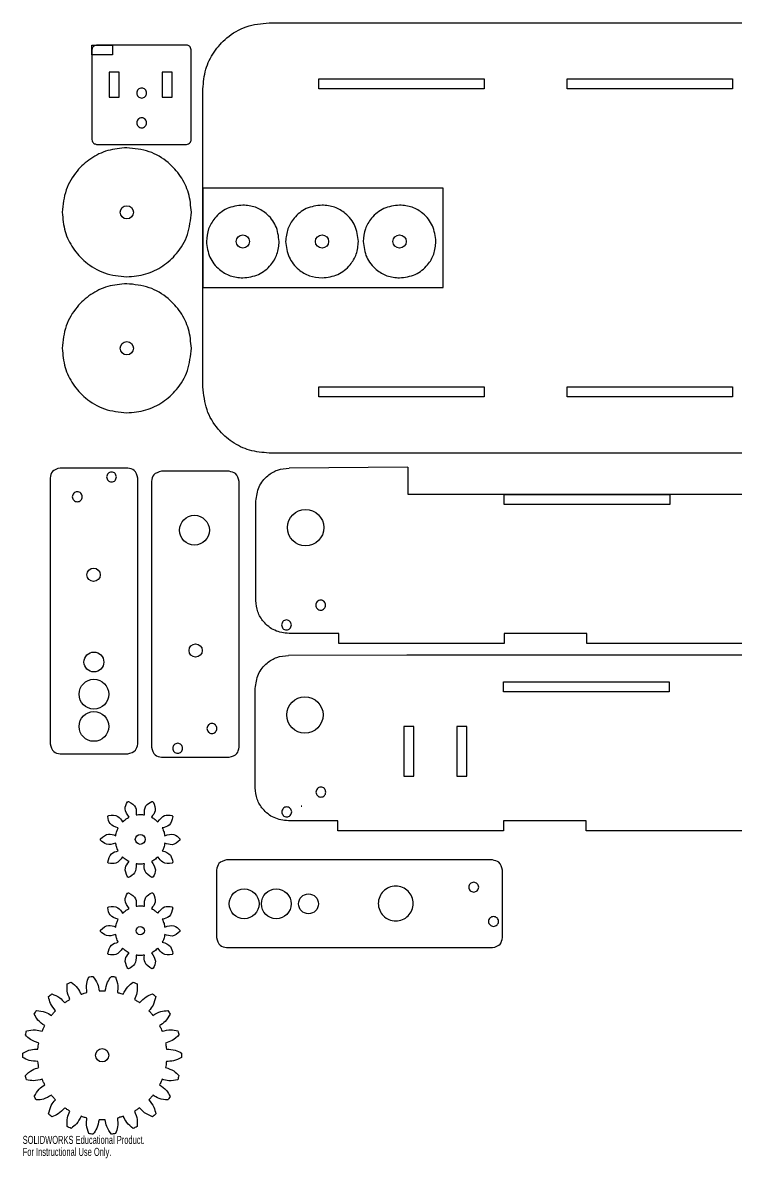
# Model space of a CAD drawing. Header units: centimetres. Extents: x -86 to 29, y -72 to -3.
# Drawn here: x -86.2 to -43, y -71.9 to -3.3 of the extents above; entities that cross this region are included whole.
import ezdxf

# ---------------------------------------------------------------- set-up
doc = ezdxf.new("R2010")
doc.units = ezdxf.units.CM
doc.styles.add('SLDTEXTSTYLE0', font='TXT', dxfattribs={"width": 0.7})

msp = doc.modelspace()

# ---------------------------------------------------------------- linework, layer by layer
at = {"color": 7, "linetype": 'Continuous'}
for p, q in [((-71.27, -3.307), (4.73, -3.307)), ((-81.977, -5.255), (-81.977, -4.655)), ((-81.977, -4.655), (-80.74, -4.655)), ((-76.262, -4.656), (-81.692, -4.656)), ((-80.74, -4.655), (-80.74, -5.255)), ((-81.977, -4.941), (-81.977, -10.371)), ((-80.74, -5.255), (-81.977, -5.255)), ((-75.977, -10.371), (-75.977, -4.941)), ((-80.33, -6.296), (-80.93, -6.296)), ((-80.93, -6.296), (-80.93, -7.796)), ((-80.33, -7.796), (-80.33, -6.296)), ((-77.135, -6.296), (-77.735, -6.296)), ((-77.735, -6.296), (-77.735, -7.796)), ((-77.135, -7.796), (-77.135, -6.296)), ((-68.27, -6.707), (-58.27, -6.707)), ((-68.27, -7.307), (-68.27, -6.707)), ((-58.27, -6.707), (-58.27, -7.307)), ((-53.27, -6.707), (-43.27, -6.707)), ((-53.27, -7.307), (-53.27, -6.707)), ((-43.27, -6.707), (-43.27, -7.307)), ((-75.27, -25.307), (-75.27, -7.307)), ((-58.27, -7.307), (-68.27, -7.307)), ((-43.27, -7.307), (-53.27, -7.307)), ((-80.93, -7.796), (-80.33, -7.796)), ((-77.735, -7.796), (-77.135, -7.796)), ((-81.692, -10.656), (-76.262, -10.656)), ((-60.757, -13.307), (-75.27, -13.307)), ((-75.27, -13.307), (-75.27, -19.307)), ((-60.757, -19.307), (-60.757, -13.307)), ((-75.27, -19.307), (-60.757, -19.307)), ((-68.27, -25.307), (-58.27, -25.307)), ((-68.27, -25.907), (-68.27, -25.307)), ((-58.27, -25.307), (-58.27, -25.907)), ((-53.27, -25.307), (-43.27, -25.307)), ((-53.27, -25.907), (-53.27, -25.307)), ((-43.27, -25.307), (-43.27, -25.907)), ((-58.27, -25.907), (-68.27, -25.907)), ((-43.27, -25.907), (-53.27, -25.907)), ((4.73, -29.307), (-71.27, -29.307)), ((-62.9, -30.165), (-70.07, -30.211)), ((-62.9, -30.165), (-62.9, -31.786)), ((-84.504, -30.817), (-84.504, -46.878)), ((-79.815, -30.211), (-83.897, -30.211)), ((-79.208, -46.878), (-79.208, -30.817)), ((-73.69, -30.41), (-77.772, -30.41)), ((-78.379, -31.017), (-78.379, -47.077)), ((-73.083, -47.077), (-73.083, -31.017)), ((-72.07, -38.211), (-72.07, -32.211)), ((-62.9, -31.786), (-1.167, -31.786)), ((-57.07, -31.811), (-47.07, -31.811)), ((-57.07, -32.411), (-57.07, -31.811)), ((-47.07, -31.811), (-47.07, -32.411)), ((-47.07, -32.411), (-57.07, -32.411)), ((-67.07, -40.211), (-70.07, -40.211)), ((-67.07, -40.811), (-67.07, -40.211)), ((-52.07, -40.211), (-57.07, -40.211)), ((-57.07, -40.211), (-57.07, -40.811)), ((-52.07, -40.811), (-52.07, -40.211)), ((-57.07, -40.811), (-67.07, -40.811)), ((-42.07, -40.811), (-52.07, -40.811)), ((-62.942, -41.509), (-70.111, -41.529)), ((-1.167, -41.529), (-62.942, -41.509)), ((-57.111, -43.729), (-57.111, -43.129)), ((-57.111, -43.129), (-47.111, -43.129)), ((-47.111, -43.129), (-47.111, -43.729)), ((-72.111, -49.529), (-72.111, -43.529)), ((-47.111, -43.729), (-57.111, -43.729)), ((-62.528, -45.829), (-63.128, -45.829)), ((-63.128, -45.829), (-63.128, -48.829)), ((-62.528, -48.829), (-62.528, -45.829)), ((-59.333, -45.829), (-59.933, -45.829)), ((-59.933, -45.829), (-59.933, -48.829)), ((-59.333, -48.829), (-59.333, -45.829)), ((-83.897, -47.484), (-79.815, -47.484)), ((-77.772, -47.684), (-73.69, -47.684)), ((-63.128, -48.829), (-62.528, -48.829)), ((-59.933, -48.829), (-59.333, -48.829)), ((-69.296, -50.629), (-69.332, -50.629)), ((-69.332, -50.629), (-69.332, -50.647)), ((-69.332, -50.647), (-69.296, -50.647)), ((-69.296, -50.647), (-69.296, -50.629)), ((-67.111, -51.529), (-70.111, -51.529)), ((-67.111, -52.129), (-67.111, -51.529)), ((-57.111, -52.129), (-67.111, -52.129)), ((-52.111, -51.529), (-57.111, -51.529)), ((-57.111, -51.529), (-57.111, -52.129)), ((-52.111, -52.129), (-52.111, -51.529)), ((-42.111, -52.129), (-52.111, -52.129)), ((-57.78, -53.891), (-73.84, -53.891)), ((-74.447, -54.497), (-74.447, -58.58)), ((-57.173, -58.58), (-57.173, -54.497)), ((-73.84, -59.187), (-57.78, -59.187))]:
    msp.add_line(p, q, dxfattribs=at)
for centre, radius in [((-79.87, -14.761), 0.4), ((-72.862, -16.525), 0.4), ((-68.075, -16.525), 0.4), ((-63.39, -16.525), 0.4), ((-79.87, -22.976), 0.4), ((-69.07, -33.811), 1.1), ((-75.783, -33.968), 0.9), ((-81.875, -36.659), 0.4), ((-75.712, -41.235), 0.4), ((-81.856, -41.93), 0.6), ((-81.856, -43.876), 0.9), ((-69.111, -45.129), 1.1), ((-81.856, -45.821), 0.9), ((-79.056, -52.645), 0.3), ((-72.783, -56.539), 0.9), ((-70.838, -56.539), 0.9), ((-68.892, -56.539), 0.6), ((-79.056, -58.162), 0.25), ((-81.359, -65.689), 0.4)]:
    msp.add_circle(centre, radius, dxfattribs=at)
for points, knots in [([(-75.27, -7.307), (-75.236, -6.906), (-75.168, -6.118), (-74.637, -5.05), (-73.815, -4.14), (-72.665, -3.448), (-71.741, -3.355), (-71.27, -3.307)], [0, 0, 0, 0, 0.191415, 0.376259, 0.55902, 0.775587, 1, 1, 1, 1]), ([(-81.692, -4.656), (-81.777, -4.679), (-81.932, -4.72), (-81.963, -4.873), (-81.977, -4.941)], [0, 0, 0, 0, 0.555687, 1, 1, 1, 1]), ([(-75.977, -4.941), (-76, -4.855), (-76.041, -4.701), (-76.194, -4.67), (-76.262, -4.656)], [0, 0, 0, 0, 0.555666, 1, 1, 1, 1]), ([(-78.67, -7.557), (-78.689, -7.479), (-78.726, -7.322), (-78.97, -7.224), (-79.213, -7.322), (-79.251, -7.479), (-79.27, -7.557)], [0, 0, 0, 0, 0.250013, 0.500006, 0.750003, 1, 1, 1, 1]), ([(-79.27, -7.557), (-79.251, -7.635), (-79.213, -7.792), (-78.97, -7.889), (-78.726, -7.792), (-78.689, -7.635), (-78.67, -7.557)], [0, 0, 0, 0, 0.249991, 0.499995, 0.749997, 1, 1, 1, 1]), ([(-78.67, -9.355), (-78.689, -9.277), (-78.727, -9.12), (-78.97, -9.022), (-79.213, -9.12), (-79.251, -9.277), (-79.27, -9.355)], [0, 0, 0, 0, 0.250012, 0.500009, 0.750005, 1, 1, 1, 1]), ([(-79.27, -9.355), (-79.251, -9.433), (-79.213, -9.59), (-78.97, -9.687), (-78.727, -9.59), (-78.689, -9.433), (-78.67, -9.355)], [0, 0, 0, 0, 0.249987, 0.499991, 0.749996, 1, 1, 1, 1]), ([(-79.87, -10.861), (-80.261, -10.895), (-81.029, -10.961), (-82.071, -11.478), (-82.958, -12.28), (-83.633, -13.401), (-83.724, -14.302), (-83.77, -14.761)], [0, 0, 0, 0, 0.1914187, 0.3762612, 0.559022, 0.775588, 1, 1, 1, 1]), ([(-81.977, -10.371), (-81.954, -10.456), (-81.913, -10.611), (-81.76, -10.642), (-81.692, -10.656)], [0, 0, 0, 0, 0.555652, 1, 1, 1, 1]), ([(-75.97, -14.761), (-76.004, -14.37), (-76.07, -13.602), (-76.587, -12.561), (-77.389, -11.673), (-78.51, -10.999), (-79.412, -10.908), (-79.87, -10.861)], [0, 0, 0, 0, 0.191416, 0.3762591, 0.5590205, 0.7755872, 1, 1, 1, 1]), ([(-76.262, -10.656), (-76.176, -10.633), (-76.022, -10.592), (-75.991, -10.439), (-75.977, -10.371)], [0, 0, 0, 0, 0.555657, 1, 1, 1, 1]), ([(-72.862, -14.325), (-73.19, -14.368), (-73.835, -14.451), (-74.55, -15.039), (-74.984, -15.757), (-75.036, -16.266), (-75.062, -16.525)], [0, 0, 0, 0, 0.283713, 0.557921, 0.775028, 1, 1, 1, 1]), ([(-70.662, -16.525), (-70.705, -16.198), (-70.788, -15.553), (-71.375, -14.837), (-72.094, -14.404), (-72.603, -14.352), (-72.862, -14.325)], [0, 0, 0, 0, 0.283706, 0.557917, 0.775026, 1, 1, 1, 1]), ([(-68.075, -14.325), (-68.402, -14.368), (-69.047, -14.451), (-69.763, -15.039), (-70.196, -15.757), (-70.248, -16.266), (-70.275, -16.525)], [0, 0, 0, 0, 0.283708, 0.557918, 0.775026, 1, 1, 1, 1]), ([(-65.875, -16.525), (-65.917, -16.198), (-66.001, -15.553), (-66.588, -14.837), (-67.306, -14.404), (-67.815, -14.352), (-68.075, -14.325)], [0, 0, 0, 0, 0.283707, 0.557918, 0.775026, 1, 1, 1, 1]), ([(-63.39, -14.325), (-63.718, -14.368), (-64.363, -14.451), (-65.078, -15.039), (-65.512, -15.757), (-65.564, -16.266), (-65.59, -16.525)], [0, 0, 0, 0, 0.283705, 0.557916, 0.775025, 1, 1, 1, 1]), ([(-61.19, -16.525), (-61.233, -16.198), (-61.316, -15.553), (-61.904, -14.837), (-62.622, -14.404), (-63.131, -14.352), (-63.39, -14.325)], [0, 0, 0, 0, 0.283707, 0.557918, 0.775026, 1, 1, 1, 1]), ([(-83.77, -14.761), (-83.737, -15.152), (-83.671, -15.92), (-83.153, -16.961), (-82.352, -17.849), (-81.231, -18.523), (-80.329, -18.615), (-79.87, -18.661)], [0, 0, 0, 0, 0.191415, 0.376258, 0.55902, 0.775587, 1, 1, 1, 1]), ([(-79.87, -18.661), (-79.48, -18.628), (-78.712, -18.562), (-77.67, -18.044), (-76.782, -17.243), (-76.108, -16.121), (-76.017, -15.22), (-75.97, -14.761)], [0, 0, 0, 0, 0.1914123, 0.3762564, 0.5590188, 0.7755866, 1, 1, 1, 1]), ([(-75.062, -16.525), (-75.02, -16.853), (-74.936, -17.498), (-74.349, -18.214), (-73.631, -18.647), (-73.121, -18.699), (-72.862, -18.725)], [0, 0, 0, 0, 0.283704, 0.557916, 0.775026, 1, 1, 1, 1]), ([(-72.862, -18.725), (-72.534, -18.683), (-71.89, -18.599), (-71.174, -18.012), (-70.74, -17.294), (-70.688, -16.785), (-70.662, -16.525)], [0, 0, 0, 0, 0.283697, 0.557912, 0.775023, 1, 1, 1, 1]), ([(-70.275, -16.525), (-70.232, -16.853), (-70.149, -17.498), (-69.561, -18.214), (-68.843, -18.647), (-68.334, -18.699), (-68.075, -18.725)], [0, 0, 0, 0, 0.283703, 0.557915, 0.775025, 1, 1, 1, 1]), ([(-68.075, -18.725), (-67.747, -18.683), (-67.102, -18.599), (-66.386, -18.012), (-65.953, -17.294), (-65.901, -16.785), (-65.875, -16.525)], [0, 0, 0, 0, 0.283702, 0.557915, 0.775025, 1, 1, 1, 1]), ([(-65.59, -16.525), (-65.548, -16.853), (-65.464, -17.498), (-64.877, -18.214), (-64.159, -18.647), (-63.649, -18.699), (-63.39, -18.725)], [0, 0, 0, 0, 0.283704, 0.557916, 0.775026, 1, 1, 1, 1]), ([(-63.39, -18.725), (-63.062, -18.683), (-62.418, -18.599), (-61.702, -18.012), (-61.268, -17.294), (-61.216, -16.785), (-61.19, -16.525)], [0, 0, 0, 0, 0.283705, 0.557917, 0.775026, 1, 1, 1, 1]), ([(-79.87, -19.076), (-80.261, -19.109), (-81.029, -19.175), (-82.071, -19.693), (-82.958, -20.494), (-83.633, -21.615), (-83.724, -22.517), (-83.77, -22.976)], [0, 0, 0, 0, 0.191419, 0.376261, 0.559022, 0.775588, 1, 1, 1, 1]), ([(-75.97, -22.976), (-76.004, -22.585), (-76.07, -21.817), (-76.587, -20.775), (-77.389, -19.888), (-78.51, -19.213), (-79.412, -19.122), (-79.87, -19.076)], [0, 0, 0, 0, 0.191416, 0.3762591, 0.5590205, 0.7755872, 1, 1, 1, 1]), ([(-83.77, -22.976), (-83.737, -23.366), (-83.671, -24.134), (-83.153, -25.176), (-82.352, -26.064), (-81.231, -26.738), (-80.329, -26.829), (-79.87, -26.876)], [0, 0, 0, 0, 0.191415, 0.376258, 0.55902, 0.775587, 1, 1, 1, 1]), ([(-79.87, -26.876), (-79.48, -26.842), (-78.712, -26.776), (-77.67, -26.259), (-76.782, -25.457), (-76.108, -24.336), (-76.017, -23.434), (-75.97, -22.976)], [0, 0, 0, 0, 0.1914123, 0.3762564, 0.5590188, 0.7755866, 1, 1, 1, 1]), ([(-71.27, -29.307), (-71.671, -29.272), (-72.459, -29.205), (-73.527, -28.674), (-74.437, -27.852), (-75.129, -26.702), (-75.222, -25.777), (-75.27, -25.307)], [0, 0, 0, 0, 0.191417, 0.37626, 0.559021, 0.775588, 1, 1, 1, 1]), ([(-83.897, -30.211), (-84.08, -30.259), (-84.409, -30.346), (-84.475, -30.672), (-84.504, -30.817)], [0, 0, 0, 0, 0.555681, 1, 1, 1, 1]), ([(-80.492, -30.752), (-80.511, -30.674), (-80.549, -30.517), (-80.793, -30.42), (-81.036, -30.517), (-81.074, -30.674), (-81.093, -30.752)], [0, 0, 0, 0, 0.25001, 0.500004, 0.750002, 1, 1, 1, 1]), ([(-81.093, -30.752), (-81.074, -30.831), (-81.036, -30.988), (-80.793, -31.085), (-80.549, -30.988), (-80.511, -30.831), (-80.493, -30.752)], [0, 0, 0, 0, 0.249992, 0.499997, 0.749999, 1, 1, 1, 1]), ([(-79.208, -30.817), (-79.256, -30.635), (-79.343, -30.306), (-79.67, -30.24), (-79.815, -30.211)], [0, 0, 0, 0, 0.555661, 1, 1, 1, 1]), ([(-77.772, -30.41), (-77.955, -30.459), (-78.283, -30.546), (-78.35, -30.872), (-78.379, -31.017)], [0, 0, 0, 0, 0.555668, 1, 1, 1, 1]), ([(-73.083, -31.017), (-73.131, -30.835), (-73.218, -30.506), (-73.545, -30.44), (-73.69, -30.41)], [0, 0, 0, 0, 0.555666, 1, 1, 1, 1]), ([(-72.07, -32.211), (-72.031, -31.913), (-71.955, -31.327), (-71.421, -30.676), (-70.768, -30.282), (-70.305, -30.235), (-70.07, -30.211)], [0, 0, 0, 0, 0.2837043, 0.5579161, 0.7750251, 1, 1, 1, 1]), ([(-82.561, -31.948), (-82.58, -31.87), (-82.618, -31.713), (-82.861, -31.616), (-83.104, -31.713), (-83.142, -31.87), (-83.161, -31.948)], [0, 0, 0, 0, 0.250006, 0.500002, 0.750001, 1, 1, 1, 1]), ([(-83.161, -31.948), (-83.142, -32.027), (-83.104, -32.183), (-82.861, -32.281), (-82.618, -32.183), (-82.58, -32.027), (-82.561, -31.948)], [0, 0, 0, 0, 0.249996, 0.5, 0.75, 1, 1, 1, 1]), ([(-70.07, -40.211), (-70.368, -40.173), (-70.954, -40.097), (-71.604, -39.563), (-71.999, -38.91), (-72.046, -38.447), (-72.07, -38.211)], [0, 0, 0, 0, 0.2837069, 0.5579179, 0.7750261, 1, 1, 1, 1]), ([(-67.856, -38.494), (-67.875, -38.416), (-67.913, -38.259), (-68.156, -38.162), (-68.399, -38.259), (-68.437, -38.416), (-68.456, -38.494)], [0, 0, 0, 0, 0.25001, 0.500009, 0.750004, 1, 1, 1, 1]), ([(-68.456, -38.494), (-68.437, -38.572), (-68.399, -38.729), (-68.156, -38.827), (-67.913, -38.729), (-67.875, -38.572), (-67.856, -38.494)], [0, 0, 0, 0, 0.249992, 0.499993, 0.749996, 1, 1, 1, 1]), ([(-69.924, -39.69), (-69.943, -39.611), (-69.981, -39.455), (-70.224, -39.357), (-70.467, -39.455), (-70.505, -39.611), (-70.524, -39.69)], [0, 0, 0, 0, 0.250006, 0.500006, 0.750003, 1, 1, 1, 1]), ([(-70.524, -39.69), (-70.505, -39.768), (-70.467, -39.925), (-70.224, -40.022), (-69.981, -39.925), (-69.943, -39.768), (-69.924, -39.69)], [0, 0, 0, 0, 0.249996, 0.499995, 0.749998, 1, 1, 1, 1]), ([(-72.111, -43.529), (-72.073, -43.231), (-71.997, -42.645), (-71.463, -41.994), (-70.81, -41.6), (-70.347, -41.553), (-70.111, -41.529)], [0, 0, 0, 0, 0.283703, 0.557915, 0.775025, 1, 1, 1, 1]), ([(-74.426, -45.947), (-74.445, -45.868), (-74.483, -45.712), (-74.726, -45.614), (-74.97, -45.712), (-75.007, -45.868), (-75.026, -45.947)], [0, 0, 0, 0, 0.250001, 0.500002, 0.750002, 1, 1, 1, 1]), ([(-75.026, -45.947), (-75.007, -46.025), (-74.97, -46.182), (-74.726, -46.279), (-74.483, -46.182), (-74.445, -46.025), (-74.426, -45.947)], [0, 0, 0, 0, 0.249997, 0.499998, 0.749999, 1, 1, 1, 1]), ([(-84.504, -46.878), (-84.456, -47.06), (-84.369, -47.389), (-84.042, -47.455), (-83.897, -47.484)], [0, 0, 0, 0, 0.555649, 1, 1, 1, 1]), ([(-79.815, -47.484), (-79.632, -47.436), (-79.304, -47.349), (-79.237, -47.023), (-79.208, -46.878)], [0, 0, 0, 0, 0.555657, 1, 1, 1, 1]), ([(-78.379, -47.077), (-78.331, -47.26), (-78.244, -47.589), (-77.917, -47.655), (-77.772, -47.684)], [0, 0, 0, 0, 0.555657, 1, 1, 1, 1]), ([(-76.495, -47.142), (-76.513, -47.064), (-76.551, -46.907), (-76.795, -46.81), (-77.038, -46.907), (-77.076, -47.064), (-77.095, -47.142)], [0, 0, 0, 0, 0.250001, 0.499998, 0.749999, 1, 1, 1, 1]), ([(-77.094, -47.142), (-77.076, -47.221), (-77.038, -47.377), (-76.795, -47.475), (-76.551, -47.377), (-76.513, -47.221), (-76.495, -47.142)], [0, 0, 0, 0, 0.249988, 0.499993, 0.749996, 1, 1, 1, 1]), ([(-73.69, -47.684), (-73.507, -47.636), (-73.178, -47.549), (-73.112, -47.222), (-73.083, -47.077)], [0, 0, 0, 0, 0.555649, 1, 1, 1, 1]), ([(-70.111, -51.529), (-70.409, -51.49), (-70.995, -51.414), (-71.646, -50.88), (-72.04, -50.227), (-72.087, -49.764), (-72.111, -49.529)], [0, 0, 0, 0, 0.283706, 0.557917, 0.775025, 1, 1, 1, 1]), ([(-67.841, -49.79), (-67.86, -49.712), (-67.898, -49.555), (-68.141, -49.458), (-68.384, -49.555), (-68.422, -49.712), (-68.441, -49.79)], [0, 0, 0, 0, 0.250004, 0.500003, 0.750001, 1, 1, 1, 1]), ([(-68.441, -49.79), (-68.422, -49.869), (-68.384, -50.025), (-68.141, -50.123), (-67.898, -50.025), (-67.86, -49.869), (-67.841, -49.79)], [0, 0, 0, 0, 0.249993, 0.499997, 0.750002, 1, 1, 1, 1]), ([(-79.727, -51.303), (-79.845, -51.138), (-80.058, -50.842), (-79.905, -50.519), (-79.837, -50.375)], [0, 0, 0, 0, 0.5560285, 1, 1, 1, 1]), ([(-79.837, -50.375), (-79.823, -50.371), (-79.797, -50.362), (-79.77, -50.353), (-79.759, -50.35)], [0, 0, 0, 0, 0.559826, 1, 1, 1, 1]), ([(-79.759, -50.35), (-79.586, -50.457), (-79.276, -50.649), (-79.295, -51.007), (-79.303, -51.165)], [0, 0, 0, 0, 0.55602, 1, 1, 1, 1]), ([(-78.81, -51.165), (-78.809, -50.962), (-78.808, -50.598), (-78.494, -50.426), (-78.354, -50.35)], [0, 0, 0, 0, 0.556022, 1, 1, 1, 1]), ([(-78.276, -50.375), (-78.199, -50.563), (-78.062, -50.901), (-78.286, -51.179), (-78.386, -51.303)], [0, 0, 0, 0, 0.556025, 1, 1, 1, 1]), ([(-78.354, -50.35), (-78.34, -50.354), (-78.313, -50.363), (-78.287, -50.372), (-78.276, -50.375)], [0, 0, 0, 0, 0.559848, 1, 1, 1, 1]), ([(-69.909, -50.986), (-69.928, -50.908), (-69.966, -50.751), (-70.209, -50.654), (-70.452, -50.751), (-70.49, -50.908), (-70.509, -50.986)], [0, 0, 0, 0, 0.249999, 0.5, 0.750001, 1, 1, 1, 1]), ([(-81.022, -51.268), (-81.013, -51.255), (-80.997, -51.233), (-80.981, -51.211), (-80.973, -51.201)], [0, 0, 0, 0, 0.559969, 1, 1, 1, 1]), ([(-80.387, -51.953), (-80.58, -51.89), (-80.926, -51.776), (-80.993, -51.424), (-81.022, -51.268)], [0, 0, 0, 0, 0.556043, 1, 1, 1, 1]), ([(-80.973, -51.201), (-80.771, -51.186), (-80.407, -51.16), (-80.212, -51.46), (-80.126, -51.593)], [0, 0, 0, 0, 0.556006, 1, 1, 1, 1]), ([(-80.126, -51.593), (-80.058, -51.53), (-79.936, -51.417), (-79.791, -51.338), (-79.727, -51.303)], [0, 0, 0, 0, 0.55979, 1, 1, 1, 1]), ([(-79.303, -51.165), (-79.211, -51.154), (-79.046, -51.135), (-78.882, -51.156), (-78.81, -51.165)], [0, 0, 0, 0, 0.55977, 1, 1, 1, 1]), ([(-78.386, -51.303), (-78.305, -51.348), (-78.161, -51.429), (-78.04, -51.543), (-77.987, -51.593)], [0, 0, 0, 0, 0.559788, 1, 1, 1, 1]), ([(-77.987, -51.593), (-77.867, -51.429), (-77.652, -51.135), (-77.297, -51.181), (-77.139, -51.201)], [0, 0, 0, 0, 0.556017, 1, 1, 1, 1]), ([(-77.091, -51.268), (-77.139, -51.465), (-77.227, -51.819), (-77.572, -51.912), (-77.726, -51.953)], [0, 0, 0, 0, 0.5560307, 1, 1, 1, 1]), ([(-77.139, -51.201), (-77.13, -51.213), (-77.114, -51.235), (-77.098, -51.258), (-77.091, -51.268)], [0, 0, 0, 0, 0.559944, 1, 1, 1, 1]), ([(-70.509, -50.986), (-70.49, -51.064), (-70.452, -51.221), (-70.209, -51.318), (-69.966, -51.221), (-69.928, -51.064), (-69.909, -50.986)], [0, 0, 0, 0, 0.25, 0.5, 0.75, 1, 1, 1, 1]), ([(-80.54, -52.422), (-80.522, -52.331), (-80.49, -52.169), (-80.419, -52.019), (-80.387, -51.953)], [0, 0, 0, 0, 0.559787, 1, 1, 1, 1]), ([(-77.725, -51.953), (-77.687, -52.037), (-77.617, -52.188), (-77.587, -52.351), (-77.573, -52.422)], [0, 0, 0, 0, 0.559787, 1, 1, 1, 1]), ([(-81.456, -52.603), (-81.301, -52.473), (-81.022, -52.237), (-80.688, -52.365), (-80.54, -52.422)], [0, 0, 0, 0, 0.556024, 1, 1, 1, 1]), ([(-81.456, -52.686), (-81.456, -52.671), (-81.457, -52.643), (-81.456, -52.616), (-81.456, -52.603)], [0, 0, 0, 0, 0.559998, 1, 1, 1, 1]), ([(-80.54, -52.868), (-80.733, -52.929), (-81.08, -53.041), (-81.341, -52.795), (-81.456, -52.686)], [0, 0, 0, 0, 0.556041, 1, 1, 1, 1]), ([(-77.573, -52.422), (-77.38, -52.36), (-77.033, -52.249), (-76.772, -52.494), (-76.657, -52.603)], [0, 0, 0, 0, 0.556022, 1, 1, 1, 1]), ([(-76.657, -52.686), (-76.812, -52.817), (-77.091, -53.052), (-77.425, -52.924), (-77.573, -52.868)], [0, 0, 0, 0, 0.556038, 1, 1, 1, 1]), ([(-76.657, -52.603), (-76.657, -52.619), (-76.656, -52.647), (-76.657, -52.674), (-76.657, -52.686)], [0, 0, 0, 0, 0.559997, 1, 1, 1, 1]), ([(-81.022, -54.022), (-80.974, -53.825), (-80.886, -53.471), (-80.541, -53.378), (-80.387, -53.337)], [0, 0, 0, 0, 0.556019, 1, 1, 1, 1]), ([(-80.387, -53.337), (-80.426, -53.252), (-80.496, -53.102), (-80.526, -52.939), (-80.54, -52.868)], [0, 0, 0, 0, 0.559817, 1, 1, 1, 1]), ([(-77.573, -52.868), (-77.591, -52.959), (-77.623, -53.121), (-77.694, -53.271), (-77.726, -53.337)], [0, 0, 0, 0, 0.559797, 1, 1, 1, 1]), ([(-77.725, -53.337), (-77.533, -53.4), (-77.186, -53.514), (-77.12, -53.866), (-77.091, -54.022)], [0, 0, 0, 0, 0.556005, 1, 1, 1, 1]), ([(-80.973, -54.089), (-80.983, -54.076), (-80.999, -54.054), (-81.015, -54.032), (-81.022, -54.022)], [0, 0, 0, 0, 0.560104, 1, 1, 1, 1]), ([(-80.126, -53.697), (-80.246, -53.861), (-80.461, -54.155), (-80.816, -54.109), (-80.973, -54.089)], [0, 0, 0, 0, 0.556026, 1, 1, 1, 1]), ([(-79.727, -53.987), (-79.808, -53.942), (-79.952, -53.861), (-80.073, -53.747), (-80.126, -53.697)], [0, 0, 0, 0, 0.559828, 1, 1, 1, 1]), ([(-79.837, -54.914), (-79.914, -54.726), (-80.051, -54.389), (-79.826, -54.11), (-79.727, -53.987)], [0, 0, 0, 0, 0.556029, 1, 1, 1, 1]), ([(-79.303, -54.124), (-79.304, -54.327), (-79.305, -54.692), (-79.619, -54.864), (-79.759, -54.94)], [0, 0, 0, 0, 0.556027, 1, 1, 1, 1]), ([(-78.81, -54.124), (-78.902, -54.135), (-79.067, -54.155), (-79.231, -54.134), (-79.303, -54.124)], [0, 0, 0, 0, 0.559814, 1, 1, 1, 1]), ([(-78.354, -54.94), (-78.527, -54.833), (-78.836, -54.64), (-78.818, -54.283), (-78.81, -54.124)], [0, 0, 0, 0, 0.556035, 1, 1, 1, 1]), ([(-77.987, -53.697), (-78.055, -53.76), (-78.177, -53.873), (-78.322, -53.952), (-78.386, -53.987)], [0, 0, 0, 0, 0.55982, 1, 1, 1, 1]), ([(-78.386, -53.987), (-78.268, -54.151), (-78.055, -54.447), (-78.208, -54.771), (-78.276, -54.914)], [0, 0, 0, 0, 0.55602, 1, 1, 1, 1]), ([(-77.139, -54.089), (-77.342, -54.104), (-77.706, -54.13), (-77.901, -53.83), (-77.987, -53.697)], [0, 0, 0, 0, 0.556028, 1, 1, 1, 1]), ([(-77.091, -54.022), (-77.1, -54.034), (-77.116, -54.057), (-77.132, -54.079), (-77.139, -54.089)], [0, 0, 0, 0, 0.560099, 1, 1, 1, 1]), ([(-73.84, -53.891), (-74.022, -53.939), (-74.351, -54.026), (-74.417, -54.352), (-74.447, -54.497)], [0, 0, 0, 0, 0.555682, 1, 1, 1, 1]), ([(-57.173, -54.497), (-57.221, -54.315), (-57.308, -53.986), (-57.635, -53.92), (-57.78, -53.891)], [0, 0, 0, 0, 0.555663, 1, 1, 1, 1]), ([(-79.759, -54.94), (-79.773, -54.935), (-79.8, -54.927), (-79.826, -54.918), (-79.837, -54.914)], [0, 0, 0, 0, 0.560092, 1, 1, 1, 1]), ([(-78.276, -54.914), (-78.29, -54.919), (-78.316, -54.928), (-78.343, -54.936), (-78.354, -54.94)], [0, 0, 0, 0, 0.560077, 1, 1, 1, 1]), ([(-63.622, -55.466), (-63.762, -55.482), (-64.038, -55.514), (-64.385, -55.758), (-64.62, -56.102), (-64.704, -56.52), (-64.62, -56.937), (-64.385, -57.281), (-64.038, -57.525), (-63.762, -57.557), (-63.622, -57.573)], [0, 0, 0, 0, 0.127207, 0.250005, 0.372804, 0.500003, 0.627203, 0.750002, 0.8728, 1, 1, 1, 1]), ([(-63.622, -57.573), (-63.481, -57.557), (-63.205, -57.525), (-62.858, -57.281), (-62.623, -56.937), (-62.54, -56.52), (-62.623, -56.102), (-62.858, -55.758), (-63.205, -55.514), (-63.481, -55.482), (-63.622, -55.466)], [0, 0, 0, 0, 0.127194, 0.249995, 0.372795, 0.499997, 0.627198, 0.749998, 0.872799, 1, 1, 1, 1]), ([(-58.91, -55.234), (-58.989, -55.253), (-59.145, -55.291), (-59.243, -55.534), (-59.145, -55.777), (-58.989, -55.815), (-58.91, -55.834)], [0, 0, 0, 0, 0.250007, 0.500005, 0.750002, 1, 1, 1, 1]), ([(-58.91, -55.834), (-58.832, -55.815), (-58.675, -55.777), (-58.578, -55.534), (-58.675, -55.291), (-58.832, -55.253), (-58.91, -55.234)], [0, 0, 0, 0, 0.249992, 0.499995, 0.749999, 1, 1, 1, 1]), ([(-79.727, -56.82), (-79.845, -56.656), (-80.058, -56.36), (-79.905, -56.036), (-79.837, -55.893)], [0, 0, 0, 0, 0.5560285, 1, 1, 1, 1]), ([(-79.837, -55.893), (-79.823, -55.888), (-79.797, -55.879), (-79.77, -55.871), (-79.759, -55.867)], [0, 0, 0, 0, 0.559826, 1, 1, 1, 1]), ([(-79.759, -55.867), (-79.586, -55.974), (-79.276, -56.167), (-79.295, -56.524), (-79.303, -56.683)], [0, 0, 0, 0, 0.55602, 1, 1, 1, 1]), ([(-78.81, -56.683), (-78.809, -56.48), (-78.808, -56.115), (-78.494, -55.943), (-78.354, -55.867)], [0, 0, 0, 0, 0.556022, 1, 1, 1, 1]), ([(-78.276, -55.893), (-78.199, -56.081), (-78.062, -56.419), (-78.286, -56.697), (-78.386, -56.82)], [0, 0, 0, 0, 0.556025, 1, 1, 1, 1]), ([(-78.354, -55.867), (-78.34, -55.872), (-78.313, -55.88), (-78.287, -55.889), (-78.276, -55.893)], [0, 0, 0, 0, 0.559848, 1, 1, 1, 1]), ([(-81.022, -56.785), (-81.013, -56.773), (-80.997, -56.75), (-80.981, -56.728), (-80.973, -56.718)], [0, 0, 0, 0, 0.559969, 1, 1, 1, 1]), ([(-80.387, -57.47), (-80.58, -57.407), (-80.926, -57.293), (-80.993, -56.941), (-81.022, -56.785)], [0, 0, 0, 0, 0.5560434, 1, 1, 1, 1]), ([(-80.973, -56.718), (-80.771, -56.704), (-80.407, -56.677), (-80.212, -56.977), (-80.126, -57.11)], [0, 0, 0, 0, 0.556006, 1, 1, 1, 1]), ([(-80.126, -57.11), (-80.058, -57.047), (-79.936, -56.935), (-79.791, -56.855), (-79.727, -56.82)], [0, 0, 0, 0, 0.55979, 1, 1, 1, 1]), ([(-79.303, -56.683), (-79.211, -56.672), (-79.046, -56.652), (-78.882, -56.673), (-78.81, -56.683)], [0, 0, 0, 0, 0.55977, 1, 1, 1, 1]), ([(-78.386, -56.82), (-78.305, -56.866), (-78.161, -56.946), (-78.04, -57.06), (-77.987, -57.11)], [0, 0, 0, 0, 0.559788, 1, 1, 1, 1]), ([(-77.987, -57.11), (-77.867, -56.947), (-77.652, -56.652), (-77.297, -56.698), (-77.139, -56.718)], [0, 0, 0, 0, 0.556017, 1, 1, 1, 1]), ([(-77.091, -56.785), (-77.139, -56.982), (-77.227, -57.336), (-77.572, -57.429), (-77.726, -57.47)], [0, 0, 0, 0, 0.5560307, 1, 1, 1, 1]), ([(-77.139, -56.718), (-77.13, -56.731), (-77.114, -56.753), (-77.098, -56.775), (-77.091, -56.785)], [0, 0, 0, 0, 0.559944, 1, 1, 1, 1]), ([(-80.54, -57.94), (-80.522, -57.849), (-80.49, -57.686), (-80.419, -57.536), (-80.387, -57.47)], [0, 0, 0, 0, 0.559787, 1, 1, 1, 1]), ([(-77.725, -57.47), (-77.687, -57.555), (-77.617, -57.705), (-77.587, -57.868), (-77.573, -57.94)], [0, 0, 0, 0, 0.559787, 1, 1, 1, 1]), ([(-57.715, -57.302), (-57.793, -57.321), (-57.95, -57.359), (-58.047, -57.602), (-57.95, -57.846), (-57.793, -57.883), (-57.715, -57.902)], [0, 0, 0, 0, 0.250007, 0.500004, 0.750002, 1, 1, 1, 1]), ([(-57.715, -57.902), (-57.636, -57.883), (-57.48, -57.846), (-57.382, -57.602), (-57.48, -57.359), (-57.636, -57.321), (-57.715, -57.302)], [0, 0, 0, 0, 0.2499924, 0.4999956, 0.7499989, 1, 1, 1, 1]), ([(-81.456, -58.121), (-81.301, -57.99), (-81.022, -57.755), (-80.688, -57.883), (-80.54, -57.94)], [0, 0, 0, 0, 0.556024, 1, 1, 1, 1]), ([(-81.456, -58.204), (-81.456, -58.188), (-81.457, -58.161), (-81.456, -58.133), (-81.456, -58.121)], [0, 0, 0, 0, 0.5599983, 1, 1, 1, 1]), ([(-80.54, -58.385), (-80.733, -58.447), (-81.08, -58.558), (-81.341, -58.313), (-81.456, -58.204)], [0, 0, 0, 0, 0.5560411, 1, 1, 1, 1]), ([(-77.573, -57.94), (-77.38, -57.878), (-77.033, -57.766), (-76.772, -58.012), (-76.657, -58.121)], [0, 0, 0, 0, 0.556022, 1, 1, 1, 1]), ([(-76.657, -58.204), (-76.812, -58.334), (-77.091, -58.57), (-77.425, -58.442), (-77.573, -58.385)], [0, 0, 0, 0, 0.556038, 1, 1, 1, 1]), ([(-76.657, -58.121), (-76.657, -58.136), (-76.656, -58.164), (-76.657, -58.192), (-76.657, -58.204)], [0, 0, 0, 0, 0.559997, 1, 1, 1, 1]), ([(-81.022, -59.539), (-80.974, -59.342), (-80.886, -58.988), (-80.541, -58.895), (-80.387, -58.854)], [0, 0, 0, 0, 0.556019, 1, 1, 1, 1]), ([(-80.387, -58.854), (-80.426, -58.77), (-80.496, -58.619), (-80.526, -58.457), (-80.54, -58.385)], [0, 0, 0, 0, 0.559817, 1, 1, 1, 1]), ([(-77.573, -58.385), (-77.591, -58.476), (-77.623, -58.639), (-77.694, -58.788), (-77.726, -58.854)], [0, 0, 0, 0, 0.559797, 1, 1, 1, 1]), ([(-77.725, -58.854), (-77.533, -58.918), (-77.186, -59.032), (-77.12, -59.383), (-77.091, -59.539)], [0, 0, 0, 0, 0.556005, 1, 1, 1, 1]), ([(-74.447, -58.58), (-74.398, -58.763), (-74.311, -59.091), (-73.985, -59.157), (-73.84, -59.187)], [0, 0, 0, 0, 0.555658, 1, 1, 1, 1]), ([(-57.78, -59.187), (-57.597, -59.138), (-57.268, -59.051), (-57.202, -58.725), (-57.173, -58.58)], [0, 0, 0, 0, 0.555652, 1, 1, 1, 1]), ([(-80.973, -59.606), (-80.983, -59.594), (-80.999, -59.572), (-81.015, -59.549), (-81.022, -59.539)], [0, 0, 0, 0, 0.5601042, 1, 1, 1, 1]), ([(-80.126, -59.214), (-80.246, -59.378), (-80.461, -59.672), (-80.816, -59.627), (-80.973, -59.606)], [0, 0, 0, 0, 0.556026, 1, 1, 1, 1]), ([(-79.727, -59.504), (-79.808, -59.459), (-79.952, -59.378), (-80.073, -59.264), (-80.126, -59.214)], [0, 0, 0, 0, 0.559828, 1, 1, 1, 1]), ([(-79.837, -60.432), (-79.914, -60.244), (-80.051, -59.906), (-79.826, -59.628), (-79.727, -59.504)], [0, 0, 0, 0, 0.556029, 1, 1, 1, 1]), ([(-79.303, -59.642), (-79.304, -59.845), (-79.305, -60.209), (-79.619, -60.381), (-79.759, -60.457)], [0, 0, 0, 0, 0.556027, 1, 1, 1, 1]), ([(-78.81, -59.642), (-78.902, -59.653), (-79.067, -59.672), (-79.231, -59.651), (-79.303, -59.642)], [0, 0, 0, 0, 0.559814, 1, 1, 1, 1]), ([(-78.354, -60.457), (-78.527, -60.35), (-78.836, -60.158), (-78.818, -59.8), (-78.81, -59.642)], [0, 0, 0, 0, 0.556035, 1, 1, 1, 1]), ([(-77.987, -59.214), (-78.055, -59.277), (-78.177, -59.39), (-78.322, -59.469), (-78.386, -59.504)], [0, 0, 0, 0, 0.55982, 1, 1, 1, 1]), ([(-78.386, -59.504), (-78.268, -59.669), (-78.055, -59.965), (-78.208, -60.288), (-78.276, -60.432)], [0, 0, 0, 0, 0.55602, 1, 1, 1, 1]), ([(-77.139, -59.606), (-77.342, -59.621), (-77.706, -59.647), (-77.901, -59.347), (-77.987, -59.214)], [0, 0, 0, 0, 0.556028, 1, 1, 1, 1]), ([(-77.091, -59.539), (-77.1, -59.552), (-77.116, -59.574), (-77.132, -59.597), (-77.139, -59.606)], [0, 0, 0, 0, 0.560099, 1, 1, 1, 1]), ([(-82.276, -61.898), (-82.296, -61.717), (-82.333, -61.394), (-82.218, -61.091), (-82.167, -60.957)], [0, 0, 0, 0, 0.559251, 1, 1, 1, 1]), ([(-82.167, -60.957), (-82.121, -60.949), (-82.037, -60.936), (-81.952, -60.925), (-81.915, -60.921)], [0, 0, 0, 0, 0.559992, 1, 1, 1, 1]), ([(-81.915, -60.921), (-81.808, -61.068), (-81.617, -61.332), (-81.568, -61.652), (-81.546, -61.793)], [0, 0, 0, 0, 0.559243, 1, 1, 1, 1]), ([(-81.171, -61.793), (-81.139, -61.614), (-81.084, -61.293), (-80.888, -61.035), (-80.802, -60.921)], [0, 0, 0, 0, 0.559244, 1, 1, 1, 1]), ([(-80.802, -60.921), (-80.754, -60.927), (-80.67, -60.937), (-80.586, -60.951), (-80.55, -60.957)], [0, 0, 0, 0, 0.55997, 1, 1, 1, 1]), ([(-80.55, -60.957), (-80.488, -61.129), (-80.379, -61.435), (-80.422, -61.756), (-80.441, -61.898)], [0, 0, 0, 0, 0.559246, 1, 1, 1, 1]), ([(-79.759, -60.457), (-79.773, -60.453), (-79.8, -60.444), (-79.826, -60.436), (-79.837, -60.432)], [0, 0, 0, 0, 0.560092, 1, 1, 1, 1]), ([(-78.276, -60.432), (-78.29, -60.437), (-78.316, -60.445), (-78.343, -60.454), (-78.354, -60.457)], [0, 0, 0, 0, 0.5600767, 1, 1, 1, 1]), ([(-83.307, -62.31), (-83.377, -62.142), (-83.504, -61.842), (-83.479, -61.519), (-83.468, -61.377)], [0, 0, 0, 0, 0.559251, 1, 1, 1, 1]), ([(-83.468, -61.377), (-83.425, -61.356), (-83.348, -61.319), (-83.27, -61.286), (-83.236, -61.271)], [0, 0, 0, 0, 0.559981, 1, 1, 1, 1]), ([(-83.236, -61.271), (-83.092, -61.382), (-82.834, -61.581), (-82.697, -61.874), (-82.636, -62.004)], [0, 0, 0, 0, 0.559241, 1, 1, 1, 1]), ([(-80.081, -62.004), (-80, -61.84), (-79.856, -61.549), (-79.596, -61.356), (-79.481, -61.271)], [0, 0, 0, 0, 0.5592465, 1, 1, 1, 1]), ([(-79.481, -61.271), (-79.437, -61.29), (-79.36, -61.324), (-79.283, -61.36), (-79.249, -61.377)], [0, 0, 0, 0, 0.559945, 1, 1, 1, 1]), ([(-79.249, -61.377), (-79.239, -61.558), (-79.221, -61.883), (-79.352, -62.179), (-79.41, -62.31)], [0, 0, 0, 0, 0.559252, 1, 1, 1, 1]), ([(-84.597, -62.146), (-84.562, -62.114), (-84.499, -62.057), (-84.433, -62.003), (-84.404, -61.979)], [0, 0, 0, 0, 0.559976, 1, 1, 1, 1]), ([(-84.179, -62.996), (-84.295, -62.855), (-84.5, -62.602), (-84.567, -62.285), (-84.597, -62.146)], [0, 0, 0, 0, 0.55926, 1, 1, 1, 1]), ([(-84.404, -61.979), (-84.235, -62.045), (-83.932, -62.163), (-83.717, -62.406), (-83.623, -62.513)], [0, 0, 0, 0, 0.559244, 1, 1, 1, 1]), ([(-83.623, -62.513), (-83.565, -62.473), (-83.462, -62.402), (-83.354, -62.338), (-83.307, -62.31)], [0, 0, 0, 0, 0.5599632, 1, 1, 1, 1]), ([(-82.636, -62.004), (-82.57, -61.982), (-82.451, -61.942), (-82.329, -61.911), (-82.276, -61.898)], [0, 0, 0, 0, 0.559935, 1, 1, 1, 1]), ([(-81.546, -61.793), (-81.476, -61.791), (-81.351, -61.786), (-81.226, -61.791), (-81.171, -61.793)], [0, 0, 0, 0, 0.559952, 1, 1, 1, 1]), ([(-80.441, -61.898), (-80.373, -61.915), (-80.252, -61.946), (-80.133, -61.986), (-80.081, -62.004)], [0, 0, 0, 0, 0.559931, 1, 1, 1, 1]), ([(-79.41, -62.31), (-79.35, -62.346), (-79.242, -62.41), (-79.14, -62.481), (-79.094, -62.513)], [0, 0, 0, 0, 0.559971, 1, 1, 1, 1]), ([(-79.094, -62.513), (-78.971, -62.379), (-78.751, -62.14), (-78.447, -62.028), (-78.313, -61.979)], [0, 0, 0, 0, 0.55924, 1, 1, 1, 1]), ([(-78.12, -62.146), (-78.161, -62.323), (-78.235, -62.64), (-78.445, -62.887), (-78.537, -62.996)], [0, 0, 0, 0, 0.559254, 1, 1, 1, 1]), ([(-78.312, -61.979), (-78.276, -62.009), (-78.211, -62.064), (-78.148, -62.121), (-78.12, -62.146)], [0, 0, 0, 0, 0.55995, 1, 1, 1, 1]), ([(-85.464, -63.201), (-85.439, -63.161), (-85.394, -63.089), (-85.347, -63.018), (-85.326, -62.987)], [0, 0, 0, 0, 0.559995, 1, 1, 1, 1]), ([(-85.326, -62.987), (-85.145, -63.003), (-84.821, -63.031), (-84.546, -63.203), (-84.425, -63.279)], [0, 0, 0, 0, 0.559245, 1, 1, 1, 1]), ([(-84.425, -63.279), (-84.381, -63.225), (-84.303, -63.127), (-84.217, -63.036), (-84.18, -62.996)], [0, 0, 0, 0, 0.559956, 1, 1, 1, 1]), ([(-78.537, -62.996), (-78.49, -63.047), (-78.404, -63.139), (-78.326, -63.236), (-78.292, -63.279)], [0, 0, 0, 0, 0.559984, 1, 1, 1, 1]), ([(-78.292, -63.279), (-78.136, -63.186), (-77.857, -63.018), (-77.533, -62.997), (-77.391, -62.987)], [0, 0, 0, 0, 0.559239, 1, 1, 1, 1]), ([(-77.391, -62.987), (-77.364, -63.027), (-77.317, -63.097), (-77.273, -63.17), (-77.253, -63.201)], [0, 0, 0, 0, 0.559945, 1, 1, 1, 1]), ([(-84.824, -63.899), (-84.974, -63.797), (-85.242, -63.612), (-85.396, -63.327), (-85.464, -63.201)], [0, 0, 0, 0, 0.559252, 1, 1, 1, 1]), ([(-77.253, -63.201), (-77.343, -63.36), (-77.503, -63.643), (-77.774, -63.821), (-77.893, -63.899)], [0, 0, 0, 0, 0.559244, 1, 1, 1, 1]), ([(-85.998, -64.459), (-85.986, -64.413), (-85.963, -64.331), (-85.938, -64.25), (-85.927, -64.214)], [0, 0, 0, 0, 0.559977, 1, 1, 1, 1]), ([(-85.188, -64.948), (-85.361, -64.892), (-85.67, -64.791), (-85.898, -64.56), (-85.998, -64.459)], [0, 0, 0, 0, 0.559262, 1, 1, 1, 1]), ([(-85.927, -64.214), (-85.748, -64.178), (-85.429, -64.114), (-85.117, -64.202), (-84.98, -64.241)], [0, 0, 0, 0, 0.559231, 1, 1, 1, 1]), ([(-84.98, -64.241), (-84.953, -64.176), (-84.905, -64.061), (-84.849, -63.949), (-84.824, -63.899)], [0, 0, 0, 0, 0.55997, 1, 1, 1, 1]), ([(-77.893, -63.899), (-77.862, -63.962), (-77.806, -64.074), (-77.758, -64.19), (-77.737, -64.241)], [0, 0, 0, 0, 0.559956, 1, 1, 1, 1]), ([(-77.737, -64.241), (-77.561, -64.195), (-77.246, -64.113), (-76.93, -64.183), (-76.79, -64.214)], [0, 0, 0, 0, 0.559246, 1, 1, 1, 1]), ([(-76.719, -64.459), (-76.849, -64.586), (-77.083, -64.812), (-77.393, -64.907), (-77.529, -64.948)], [0, 0, 0, 0, 0.559252, 1, 1, 1, 1]), ([(-76.79, -64.214), (-76.776, -64.26), (-76.751, -64.341), (-76.728, -64.423), (-76.719, -64.459)], [0, 0, 0, 0, 0.559989, 1, 1, 1, 1]), ([(-85.241, -65.32), (-85.233, -65.25), (-85.22, -65.126), (-85.197, -65.002), (-85.188, -64.948)], [0, 0, 0, 0, 0.559979, 1, 1, 1, 1]), ([(-77.529, -64.948), (-77.517, -65.017), (-77.495, -65.141), (-77.482, -65.265), (-77.476, -65.32)], [0, 0, 0, 0, 0.5599822, 1, 1, 1, 1]), ([(-86.157, -65.816), (-86.158, -65.768), (-86.159, -65.683), (-86.158, -65.599), (-86.157, -65.561)], [0, 0, 0, 0, 0.560006, 1, 1, 1, 1]), ([(-86.157, -65.561), (-85.996, -65.476), (-85.708, -65.325), (-85.384, -65.321), (-85.241, -65.32)], [0, 0, 0, 0, 0.559241, 1, 1, 1, 1]), ([(-85.241, -66.057), (-85.423, -66.052), (-85.748, -66.042), (-86.032, -65.885), (-86.157, -65.816)], [0, 0, 0, 0, 0.559257, 1, 1, 1, 1]), ([(-77.476, -65.32), (-77.294, -65.325), (-76.969, -65.335), (-76.685, -65.492), (-76.56, -65.561)], [0, 0, 0, 0, 0.5592391, 1, 1, 1, 1]), ([(-76.56, -65.816), (-76.721, -65.901), (-77.009, -66.052), (-77.333, -66.056), (-77.476, -66.057)], [0, 0, 0, 0, 0.559258, 1, 1, 1, 1]), ([(-76.56, -65.561), (-76.559, -65.609), (-76.558, -65.694), (-76.559, -65.779), (-76.56, -65.816)], [0, 0, 0, 0, 0.559984, 1, 1, 1, 1]), ([(-85.998, -66.918), (-85.868, -66.791), (-85.634, -66.565), (-85.324, -66.47), (-85.188, -66.429)], [0, 0, 0, 0, 0.559235, 1, 1, 1, 1]), ([(-85.188, -66.429), (-85.2, -66.36), (-85.222, -66.236), (-85.235, -66.112), (-85.241, -66.057)], [0, 0, 0, 0, 0.559983, 1, 1, 1, 1]), ([(-77.476, -66.057), (-77.484, -66.127), (-77.497, -66.251), (-77.52, -66.375), (-77.529, -66.429)], [0, 0, 0, 0, 0.5599906, 1, 1, 1, 1]), ([(-77.529, -66.429), (-77.356, -66.485), (-77.047, -66.586), (-76.819, -66.817), (-76.719, -66.918)], [0, 0, 0, 0, 0.559242, 1, 1, 1, 1]), ([(-85.927, -67.163), (-85.941, -67.117), (-85.966, -67.036), (-85.989, -66.954), (-85.998, -66.918)], [0, 0, 0, 0, 0.560015, 1, 1, 1, 1]), ([(-84.98, -67.136), (-85.156, -67.182), (-85.471, -67.264), (-85.787, -67.194), (-85.927, -67.163)], [0, 0, 0, 0, 0.55927, 1, 1, 1, 1]), ([(-84.824, -67.478), (-84.855, -67.415), (-84.911, -67.303), (-84.959, -67.187), (-84.98, -67.136)], [0, 0, 0, 0, 0.559989, 1, 1, 1, 1]), ([(-77.737, -67.136), (-77.764, -67.201), (-77.812, -67.316), (-77.868, -67.428), (-77.893, -67.478)], [0, 0, 0, 0, 0.559983, 1, 1, 1, 1]), ([(-76.79, -67.163), (-76.969, -67.199), (-77.288, -67.263), (-77.6, -67.175), (-77.737, -67.136)], [0, 0, 0, 0, 0.5592526, 1, 1, 1, 1]), ([(-76.719, -66.918), (-76.731, -66.964), (-76.754, -67.046), (-76.779, -67.127), (-76.79, -67.163)], [0, 0, 0, 0, 0.560002, 1, 1, 1, 1]), ([(-85.464, -68.176), (-85.374, -68.017), (-85.214, -67.734), (-84.943, -67.556), (-84.824, -67.478)], [0, 0, 0, 0, 0.559249, 1, 1, 1, 1]), ([(-77.893, -67.478), (-77.743, -67.58), (-77.475, -67.765), (-77.321, -68.05), (-77.253, -68.176)], [0, 0, 0, 0, 0.559235, 1, 1, 1, 1]), ([(-85.326, -68.39), (-85.353, -68.35), (-85.4, -68.28), (-85.444, -68.207), (-85.464, -68.176)], [0, 0, 0, 0, 0.5600025, 1, 1, 1, 1]), ([(-84.425, -68.098), (-84.581, -68.191), (-84.86, -68.359), (-85.184, -68.38), (-85.326, -68.39)], [0, 0, 0, 0, 0.559261, 1, 1, 1, 1]), ([(-84.597, -69.231), (-84.556, -69.054), (-84.482, -68.737), (-84.272, -68.49), (-84.18, -68.381)], [0, 0, 0, 0, 0.5592461, 1, 1, 1, 1]), ([(-84.179, -68.381), (-84.227, -68.33), (-84.313, -68.238), (-84.391, -68.141), (-84.425, -68.098)], [0, 0, 0, 0, 0.560019, 1, 1, 1, 1]), ([(-78.292, -68.098), (-78.336, -68.152), (-78.414, -68.25), (-78.5, -68.341), (-78.537, -68.381)], [0, 0, 0, 0, 0.56, 1, 1, 1, 1]), ([(-78.537, -68.381), (-78.422, -68.522), (-78.217, -68.775), (-78.15, -69.092), (-78.12, -69.231)], [0, 0, 0, 0, 0.5592474, 1, 1, 1, 1]), ([(-77.391, -68.39), (-77.572, -68.374), (-77.896, -68.346), (-78.171, -68.174), (-78.292, -68.098)], [0, 0, 0, 0, 0.559268, 1, 1, 1, 1]), ([(-77.253, -68.176), (-77.278, -68.216), (-77.323, -68.288), (-77.37, -68.359), (-77.391, -68.39)], [0, 0, 0, 0, 0.559997, 1, 1, 1, 1]), ([(-84.404, -69.398), (-84.441, -69.368), (-84.506, -69.313), (-84.569, -69.256), (-84.597, -69.231)], [0, 0, 0, 0, 0.560004, 1, 1, 1, 1]), ([(-83.623, -68.864), (-83.746, -68.998), (-83.966, -69.237), (-84.27, -69.349), (-84.404, -69.398)], [0, 0, 0, 0, 0.559257, 1, 1, 1, 1]), ([(-83.307, -69.067), (-83.367, -69.031), (-83.475, -68.967), (-83.577, -68.896), (-83.623, -68.864)], [0, 0, 0, 0, 0.560019, 1, 1, 1, 1]), ([(-83.468, -70), (-83.478, -69.819), (-83.496, -69.494), (-83.365, -69.198), (-83.307, -69.067)], [0, 0, 0, 0, 0.559245, 1, 1, 1, 1]), ([(-79.094, -68.864), (-79.152, -68.904), (-79.255, -68.975), (-79.363, -69.039), (-79.41, -69.067)], [0, 0, 0, 0, 0.560016, 1, 1, 1, 1]), ([(-79.41, -69.067), (-79.34, -69.235), (-79.214, -69.535), (-79.238, -69.858), (-79.249, -70)], [0, 0, 0, 0, 0.559249, 1, 1, 1, 1]), ([(-78.312, -69.398), (-78.482, -69.332), (-78.785, -69.214), (-79, -68.971), (-79.094, -68.864)], [0, 0, 0, 0, 0.5592611, 1, 1, 1, 1]), ([(-78.12, -69.231), (-78.155, -69.263), (-78.218, -69.32), (-78.284, -69.374), (-78.313, -69.398)], [0, 0, 0, 0, 0.5600537, 1, 1, 1, 1]), ([(-82.636, -69.373), (-82.717, -69.537), (-82.861, -69.828), (-83.121, -70.021), (-83.236, -70.106)], [0, 0, 0, 0, 0.559257, 1, 1, 1, 1]), ([(-82.276, -69.479), (-82.344, -69.462), (-82.465, -69.431), (-82.584, -69.391), (-82.636, -69.373)], [0, 0, 0, 0, 0.5600346, 1, 1, 1, 1]), ([(-82.167, -70.42), (-82.229, -70.248), (-82.338, -69.942), (-82.295, -69.621), (-82.276, -69.479)], [0, 0, 0, 0, 0.5592487, 1, 1, 1, 1]), ([(-81.546, -69.584), (-81.578, -69.763), (-81.633, -70.084), (-81.829, -70.342), (-81.915, -70.456)], [0, 0, 0, 0, 0.559251, 1, 1, 1, 1]), ([(-81.171, -69.584), (-81.241, -69.586), (-81.366, -69.591), (-81.491, -69.586), (-81.546, -69.584)], [0, 0, 0, 0, 0.5600179, 1, 1, 1, 1]), ([(-80.802, -70.456), (-80.909, -70.309), (-81.1, -70.045), (-81.149, -69.725), (-81.171, -69.584)], [0, 0, 0, 0, 0.55925, 1, 1, 1, 1]), ([(-80.441, -69.479), (-80.421, -69.66), (-80.384, -69.983), (-80.499, -70.286), (-80.55, -70.42)], [0, 0, 0, 0, 0.559246, 1, 1, 1, 1]), ([(-80.081, -69.373), (-80.147, -69.395), (-80.266, -69.435), (-80.388, -69.466), (-80.441, -69.479)], [0, 0, 0, 0, 0.559994, 1, 1, 1, 1]), ([(-79.481, -70.106), (-79.625, -69.995), (-79.883, -69.796), (-80.02, -69.503), (-80.081, -69.373)], [0, 0, 0, 0, 0.559257, 1, 1, 1, 1]), ([(-83.236, -70.106), (-83.28, -70.087), (-83.357, -70.053), (-83.434, -70.017), (-83.468, -70)], [0, 0, 0, 0, 0.560013, 1, 1, 1, 1]), ([(-81.915, -70.456), (-81.962, -70.45), (-82.047, -70.44), (-82.131, -70.426), (-82.167, -70.42)], [0, 0, 0, 0, 0.560047, 1, 1, 1, 1]), ([(-80.55, -70.42), (-80.597, -70.428), (-80.68, -70.441), (-80.765, -70.452), (-80.802, -70.456)], [0, 0, 0, 0, 0.559998, 1, 1, 1, 1]), ([(-79.249, -70), (-79.292, -70.021), (-79.369, -70.058), (-79.447, -70.091), (-79.481, -70.106)], [0, 0, 0, 0, 0.560044, 1, 1, 1, 1])]:
    msp.add_open_spline(points, degree=3, knots=knots, dxfattribs=at)

# ---------------------------------------------------------------- texts
at = {"color": 7, "linetype": 'Continuous', "char_height": 0.48336, "attachment_point": 1, "style": 'SLDTEXTSTYLE0'}
for s, insert in [('SOLIDWORKS Educational Product.', (-86.158, -70.558)), ('For Instructional Use Only.', (-86.158, -71.283))]:
    msp.add_mtext(s, dxfattribs=dict(at, insert=insert))

doc.saveas('drawing.dxf')
